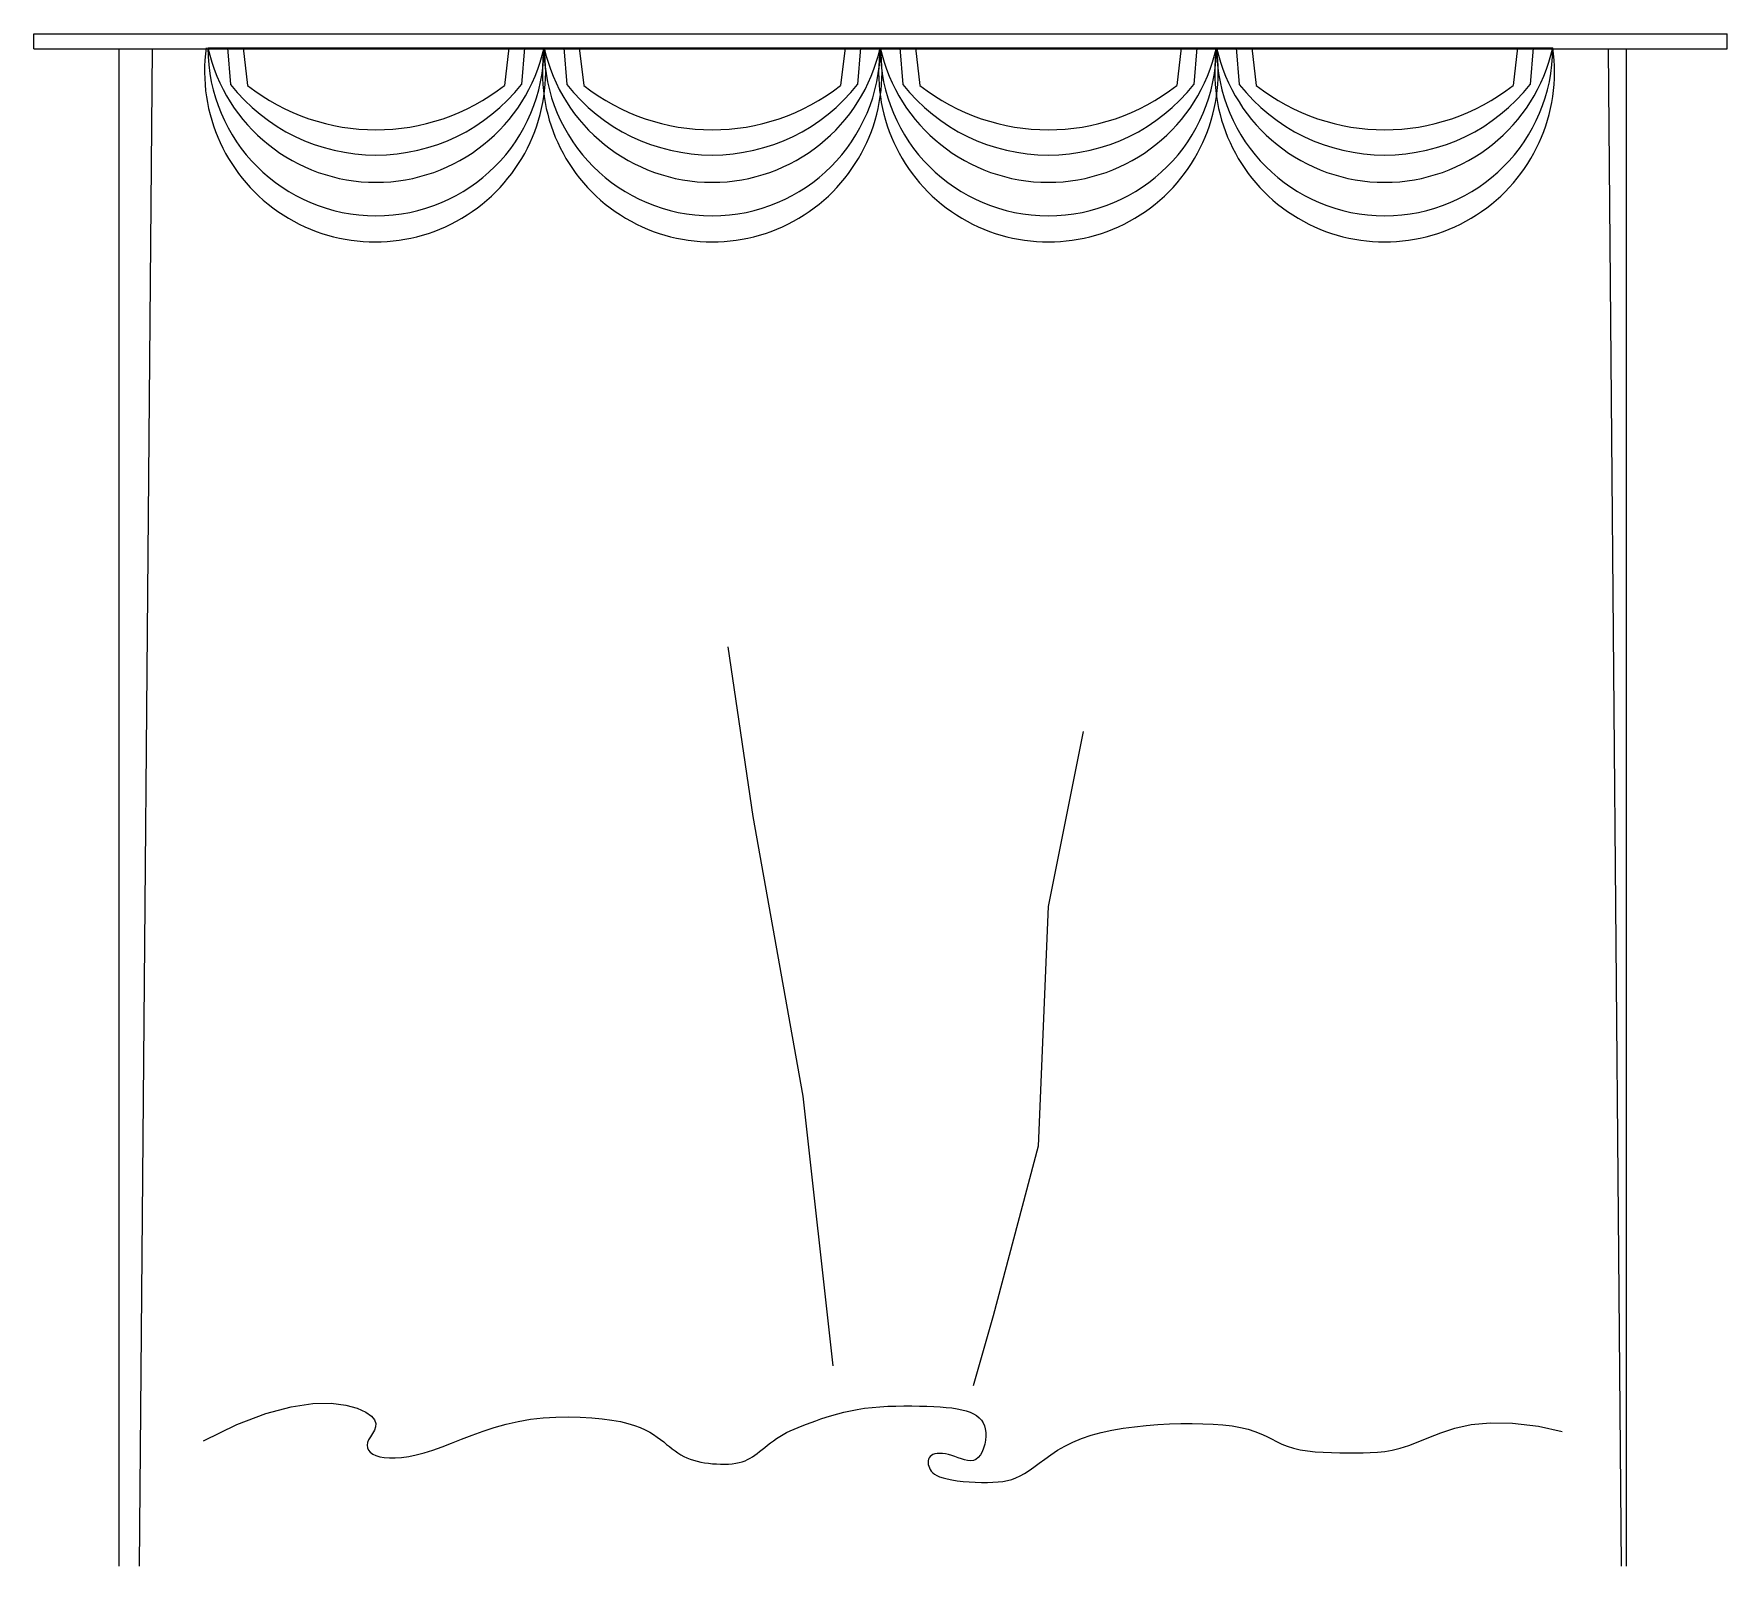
# Model space of a CAD drawing. Header units: metres. Extents: x 1075 to 1727, y 2798 to 3389.
import ezdxf

# ---------------------------------------------------------------- set-up
doc = ezdxf.new("R2010")
doc.units = ezdxf.units.M
doc.layers.add('3', color=3, linetype='Continuous')
doc.layers.add('7', color=7, linetype='Continuous')

msp = doc.modelspace()

# ---------------------------------------------------------------- linework, layer by layer
at = {"layer": '3'}
for p, q in [((1115.77, 2798.44), (1120.78, 3382.92)), ((1149.74, 3383.35), (1150.87, 3369.21)), ((1155.73, 3383.35), (1157.45, 3368.86)), ((1258.09, 3383.35), (1256.37, 3368.86)), ((1264.08, 3383.35), (1262.95, 3369.21)), ((1279.23, 3383.35), (1280.36, 3369.21)), ((1285.22, 3383.35), (1286.94, 3368.86)), ((1387.58, 3383.35), (1385.85, 3368.86)), ((1393.57, 3383.35), (1392.44, 3369.21)), ((1408.71, 3383.35), (1409.84, 3369.21)), ((1414.7, 3383.35), (1416.43, 3368.86)), ((1517.06, 3383.35), (1515.34, 3368.86)), ((1523.05, 3383.35), (1521.92, 3369.21)), ((1538.27, 3383.35), (1539.4, 3369.21)), ((1544.27, 3383.35), (1545.99, 3368.86)), ((1686.71, 2798.44), (1681.7, 3382.92))]:
    msp.add_line(p, q, dxfattribs=at)
for points in [[(1383.06, 2875.62), (1371.51, 2979.5), (1352.25, 3087.22), (1342.62, 3152.62)], [(1479.36, 3119.92), (1465.87, 3052.59), (1462.02, 2960.26), (1444.69, 2894.86), (1436.99, 2867.93)], [(1140.42, 2846.65), (1153.25, 2852.94), (1164.52, 2857.25), (1174.29, 2859.87), (1182.62, 2861.09), (1189.59, 2861.2), (1195.25, 2860.48), (1199.68, 2859.24), (1202.94, 2857.75), (1205.12, 2856.26), (1206.37, 2854.81), (1206.86, 2853.42), (1206.78, 2852.07), (1206.28, 2850.77), (1205.55, 2849.52), (1204.76, 2848.31), (1204.08, 2847.15), (1203.65, 2846.04), (1203.51, 2844.99), (1203.64, 2844.01), (1204.05, 2843.11), (1204.73, 2842.31), (1205.68, 2841.61), (1206.89, 2841.04), (1208.37, 2840.59), (1210.11, 2840.28), (1212.1, 2840.13), (1214.34, 2840.15), (1216.8, 2840.34), (1219.5, 2840.72), (1222.41, 2841.3), (1225.52, 2842.09), (1228.84, 2843.11), (1232.34, 2844.36), (1236.03, 2845.77), (1239.89, 2847.29), (1243.93, 2848.85), (1248.13, 2850.39), (1252.49, 2851.84), (1257.01, 2853.14), (1261.68, 2854.21), (1266.47, 2855.02), (1271.33, 2855.57), (1276.19, 2855.88), (1280.97, 2855.98), (1285.59, 2855.89), (1289.99, 2855.63), (1294.08, 2855.24), (1297.8, 2854.72), (1301.09, 2854.11), (1303.97, 2853.41), (1306.49, 2852.64), (1308.7, 2851.82), (1310.63, 2850.94), (1312.33, 2850.04), (1313.85, 2849.1), (1315.23, 2848.16), (1316.51, 2847.21), (1317.72, 2846.28), (1318.86, 2845.36), (1319.97, 2844.47), (1321.05, 2843.61), (1322.12, 2842.8), (1323.21, 2842.04), (1324.33, 2841.35), (1325.49, 2840.72), (1326.69, 2840.16), (1327.95, 2839.67), (1329.25, 2839.23), (1330.6, 2838.86), (1332, 2838.54), (1333.44, 2838.28), (1334.94, 2838.07), (1336.47, 2837.9), (1338.03, 2837.79), (1339.6, 2837.72), (1341.16, 2837.72), (1342.68, 2837.77), (1344.14, 2837.89), (1345.52, 2838.07), (1346.81, 2838.32), (1347.99, 2838.64), (1349.06, 2839.02), (1350.06, 2839.48), (1351.01, 2839.99), (1351.92, 2840.56), (1352.81, 2841.19), (1353.71, 2841.88), (1354.64, 2842.61), (1355.61, 2843.39), (1356.63, 2844.2), (1357.7, 2845.04), (1358.81, 2845.89), (1359.97, 2846.74), (1361.18, 2847.58), (1362.43, 2848.39), (1363.73, 2849.17), (1365.09, 2849.9), (1366.49, 2850.6), (1367.95, 2851.27), (1369.48, 2851.91), (1371.08, 2852.55), (1372.76, 2853.18), (1374.52, 2853.82), (1376.37, 2854.47), (1378.31, 2855.14), (1380.35, 2855.82), (1382.5, 2856.49), (1384.77, 2857.15), (1387.15, 2857.77), (1389.65, 2858.33), (1392.29, 2858.84), (1395.06, 2859.26), (1397.97, 2859.59), (1400.98, 2859.84), (1404.05, 2860.01), (1407.15, 2860.11), (1410.24, 2860.16), (1413.28, 2860.15), (1416.24, 2860.1), (1419.06, 2860.02), (1421.72, 2859.91), (1424.22, 2859.77), (1426.55, 2859.59), (1428.72, 2859.36), (1430.72, 2859.06), (1432.56, 2858.71), (1434.23, 2858.27), (1435.73, 2857.75), (1437.07, 2857.13), (1438.24, 2856.42), (1439.25, 2855.61), (1440.09, 2854.69), (1440.76, 2853.66), (1441.27, 2852.53), (1441.62, 2851.29), (1441.79, 2849.93), (1441.81, 2848.46), (1441.66, 2846.93), (1441.37, 2845.39), (1440.94, 2843.9), (1440.38, 2842.52), (1439.7, 2841.3), (1438.9, 2840.3), (1438.01, 2839.58), (1437.01, 2839.17), (1435.94, 2839.04), (1434.8, 2839.13), (1433.62, 2839.39), (1432.39, 2839.77), (1431.15, 2840.22), (1429.9, 2840.68), (1428.66, 2841.09), (1427.44, 2841.43), (1426.26, 2841.66), (1425.14, 2841.8), (1424.08, 2841.85), (1423.11, 2841.8), (1422.23, 2841.66), (1421.46, 2841.43), (1420.83, 2841.09), (1420.33, 2840.67), (1419.96, 2840.17), (1419.72, 2839.6), (1419.6, 2838.98), (1419.58, 2838.33), (1419.65, 2837.65), (1419.82, 2836.97), (1420.07, 2836.3), (1420.39, 2835.65), (1420.82, 2835.03), (1421.36, 2834.43), (1422.06, 2833.87), (1422.93, 2833.35), (1424.01, 2832.86), (1425.32, 2832.41), (1426.89, 2832.01), (1428.73, 2831.66), (1430.79, 2831.35), (1433.02, 2831.1), (1435.35, 2830.91), (1437.74, 2830.77), (1440.11, 2830.7), (1442.4, 2830.69), (1444.57, 2830.75), (1446.57, 2830.88), (1448.41, 2831.1), (1450.15, 2831.43), (1451.8, 2831.88), (1453.43, 2832.48), (1455.05, 2833.23), (1456.72, 2834.16), (1458.47, 2835.29), (1460.33, 2836.62), (1462.34, 2838.11), (1464.51, 2839.71), (1466.87, 2841.38), (1469.44, 2843.06), (1472.25, 2844.69), (1475.32, 2846.24), (1478.68, 2847.65), (1482.33, 2848.89), (1486.24, 2849.94), (1490.37, 2850.83), (1494.66, 2851.57), (1499.06, 2852.16), (1503.54, 2852.62), (1508.05, 2852.97), (1512.53, 2853.21), (1516.94, 2853.35), (1521.24, 2853.39), (1525.41, 2853.32), (1529.39, 2853.14), (1533.16, 2852.85), (1536.69, 2852.43), (1539.92, 2851.87), (1542.84, 2851.19), (1545.43, 2850.37), (1547.73, 2849.44), (1549.85, 2848.45), (1551.84, 2847.43), (1553.8, 2846.43), (1555.81, 2845.47), (1557.94, 2844.61), (1560.27, 2843.87), (1562.87, 2843.29), (1565.69, 2842.85), (1568.69, 2842.53), (1571.8, 2842.32), (1574.97, 2842.2), (1578.14, 2842.13), (1581.26, 2842.11), (1584.27, 2842.1), (1587.14, 2842.11), (1589.91, 2842.17), (1592.65, 2842.32), (1595.44, 2842.62), (1598.33, 2843.12), (1601.41, 2843.86), (1604.75, 2844.89), (1608.4, 2846.27), (1612.46, 2847.98), (1617.08, 2849.83), (1622.45, 2851.57), (1628.72, 2852.94), (1636.07, 2853.68), (1644.69, 2853.56), (1654.73, 2852.31), (1663.76, 2850.26)]]:
    msp.add_lwpolyline(points, dxfattribs=at)
for centre, radius, start, end in [((1206.58, 3374.28), 65.7, 172.06, 7.94), ((1206.91, 3397.88), 66.35, 192.65, 347.35), ((1206.91, 3383.35), 64.74, 180, 0), ((1336.42, 3374), 65.43, 171.78, 8.22), ((1336.4, 3397.88), 66.35, 192.65, 347.35), ((1336.4, 3383.35), 64.74, 180, 0), ((1465.9, 3373.96), 65.4, 171.74, 8.26), ((1465.88, 3383.35), 64.74, 180, 0), ((1465.88, 3397.88), 66.35, 192.65, 347.35), ((1595.41, 3374.01), 65.45, 171.79, 8.21), ((1595.45, 3383.35), 64.74, 180, 0), ((1595.45, 3397.88), 66.35, 192.65, 347.35), ((1206.91, 3413.44), 71.39, 218.28, 321.72), ((1206.91, 3431.8), 80.05, 231.84, 308.16), ((1336.4, 3413.44), 71.39, 218.28, 321.72), ((1336.4, 3431.8), 80.05, 231.84, 308.16), ((1465.88, 3413.44), 71.39, 218.28, 321.72), ((1465.88, 3431.8), 80.05, 231.84, 308.16), ((1595.45, 3413.44), 71.39, 218.28, 321.72), ((1595.45, 3431.8), 80.05, 231.84, 308.16)]:
    msp.add_arc(centre, radius, start, end, dxfattribs=at)
at = {"layer": '7'}
for p, q in [((1075.13, 3388.72), (1727.35, 3388.72)), ((1075.13, 3382.92), (1075.13, 3388.72)), ((1727.35, 3382.92), (1727.35, 3388.72)), ((1075.13, 3382.92), (1727.35, 3382.92)), ((1108.03, 2798.44), (1108.03, 3382.92)), ((1142.17, 3383.35), (1660.19, 3383.35)), ((1646.62, 3383.35), (1644.9, 3368.86)), ((1652.62, 3383.35), (1651.49, 3369.21)), ((1688.64, 2798.44), (1688.64, 3382.92))]:
    msp.add_line(p, q, dxfattribs=at)

doc.saveas('drawing.dxf')
